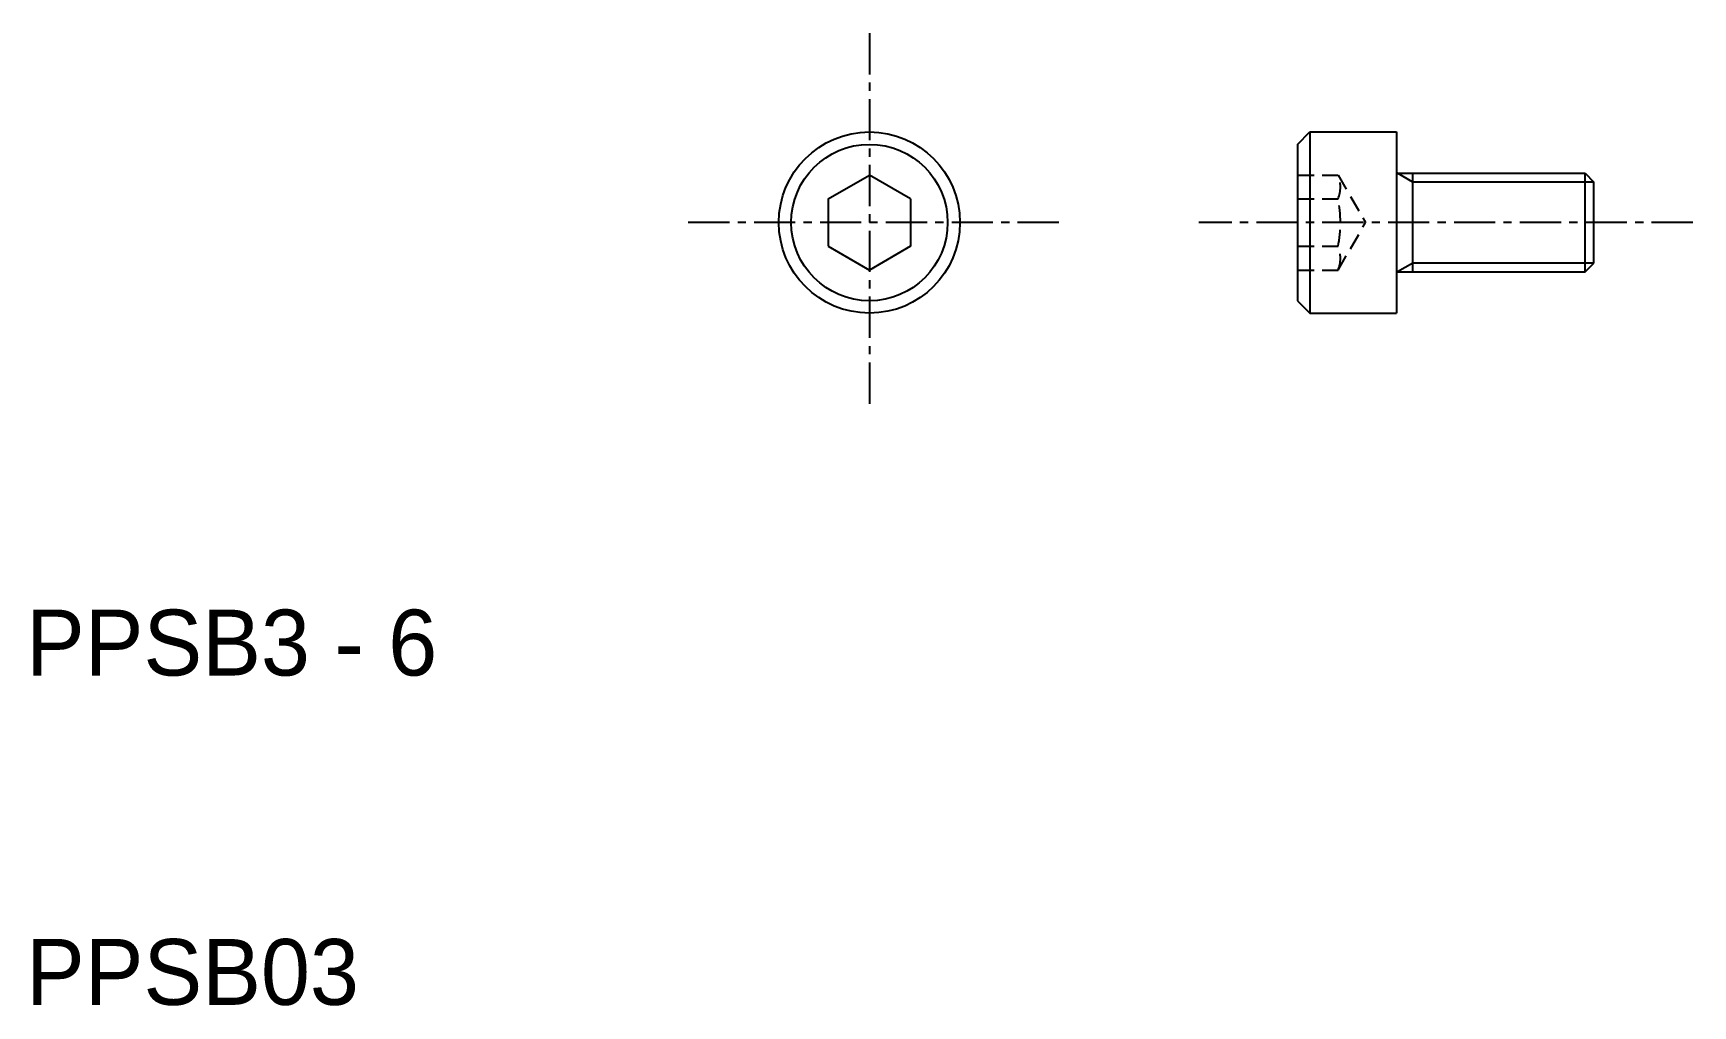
# Model space of a CAD drawing. Extents: x 10.2 to 60.6, y 10 to 39.5.
import ezdxf

# ---------------------------------------------------------------- set-up
doc = ezdxf.new("R2010")
doc.units = 0
doc.linetypes.add('CENTER', pattern=[2, 1.25, -0.25, 0.25, -0.25])
doc.linetypes.add('DASHED', pattern=[0.75, 0.5, -0.25])
doc.layers.get('0').update_dxf_attribs({"linetype": 'CONTINUOUS'})
doc.layers.add('CENTER', color=1, linetype='CENTER')

msp = doc.modelspace()

# ---------------------------------------------------------------- linework, layer by layer
at = {"color": 7, "linetype": 'CONTINUOUS'}
for p, q in [((48.61, 36.129), (48.985, 36.504)), ((48.985, 36.504), (48.985, 31.004)), ((48.985, 36.504), (51.61, 36.504)), ((51.61, 36.504), (51.61, 35.254)), ((48.61, 36.129), (48.61, 31.379)), ((34.36, 34.475), (35.61, 35.197)), ((36.86, 34.475), (35.61, 35.197)), ((51.61, 35.254), (57.34, 35.254)), ((51.61, 35.254), (51.61, 32.254)), ((52.11, 32.254), (52.11, 35.254)), ((57.34, 32.254), (57.34, 35.254)), ((57.34, 35.254), (57.61, 34.983)), ((57.61, 32.524), (57.61, 34.983)), ((34.36, 34.475), (34.36, 33.032)), ((36.86, 34.475), (36.86, 33.032)), ((34.36, 33.032), (35.61, 32.31)), ((36.86, 33.032), (35.61, 32.31)), ((51.61, 32.254), (57.34, 32.254)), ((51.61, 32.254), (51.61, 31.004)), ((57.34, 32.254), (57.61, 32.524)), ((48.61, 31.379), (48.985, 31.004)), ((48.985, 31.004), (51.61, 31.004))]:
    msp.add_line(p, q, dxfattribs=at)
at = {"color": 3, "linetype": 'DASHED'}
for p, q in [((48.61, 35.197), (49.84, 35.197)), ((49.84, 35.197), (50.674, 33.754)), ((48.61, 34.475), (49.84, 34.475)), ((49.84, 32.31), (50.674, 33.754)), ((48.61, 33.032), (49.84, 33.032)), ((48.61, 32.31), (49.84, 32.31))]:
    msp.add_line(p, q, dxfattribs=at)
at = {"color": 3, "linetype": 'CONTINUOUS'}
for p, q in [((52.11, 34.983), (51.642, 35.254)), ((57.61, 34.983), (52.11, 34.983)), ((52.11, 32.524), (51.642, 32.254)), ((57.61, 32.524), (52.11, 32.524))]:
    msp.add_line(p, q, dxfattribs=at)
at = {"color": 7, "linetype": 'CONTINUOUS'}
for radius in [2.75, 2.375]:
    msp.add_circle((35.61, 33.754), radius, dxfattribs=at)
at = {"color": 3, "linetype": 'DASHED'}
for centre, radius, start, end in [((48.947, 34.836), 0.964, 338.0126, 21.9874), ((46.16, 33.754), 3.75, 348.9042, 11.0958), ((48.947, 32.671), 0.964, 338.0126, 21.9874)]:
    msp.add_arc(centre, radius, start, end, dxfattribs=at)
at = {"layer": 'CENTER', "color": 1, "linetype": 'CENTER'}
for p, q in [((35.61, 39.504), (35.61, 28.004)), ((41.36, 33.754), (29.86, 33.754)), ((60.61, 33.754), (45.61, 33.754))]:
    msp.add_line(p, q, dxfattribs=at)

# ---------------------------------------------------------------- texts
at = {"color": 7, "linetype": 'CONTINUOUS'}
for s, p in [('PPSB3 - 6', (10, 20)), ('PPSB03', (10, 10))]:
    msp.add_text(s, height=2, dxfattribs=at).set_placement(p)

doc.saveas('drawing.dxf')
